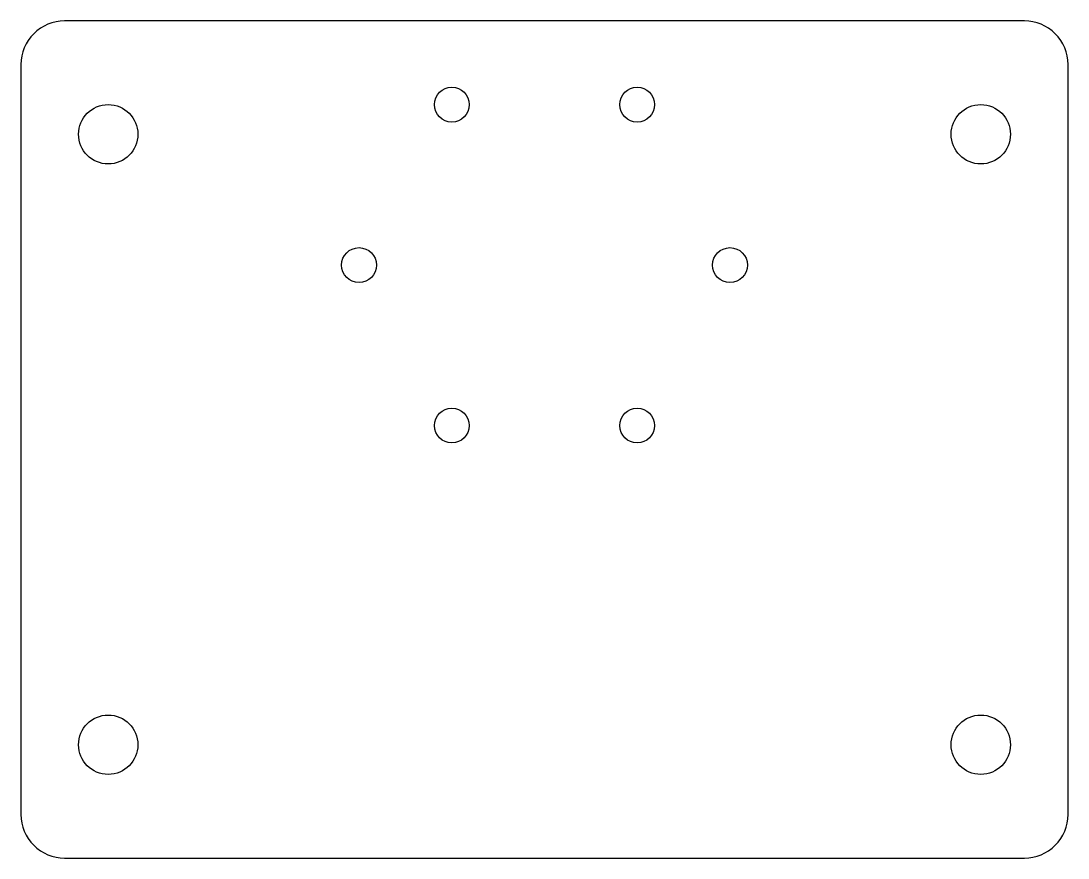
# Model space of a CAD drawing. Header units: millimetres. Extents: x -60 to 60, y -48 to 48.
import ezdxf

# ---------------------------------------------------------------- set-up
doc = ezdxf.new("R2010")
doc.units = ezdxf.units.MM

msp = doc.modelspace()

# ---------------------------------------------------------------- linework, layer by layer
msp.add_lwpolyline([(-55, -48), (55, -48, 0.414214), (60, -43), (60, 43, 0.414214), (55, 48), (-55, 48, 0.414214), (-60, 43), (-60, -43, 0.414214)], format="xyb", close=True)
for centre, radius in [((-10.62, 38.4), 2), ((10.62, 38.4), 2), ((-50, 35), 3.4), ((50, 35), 3.4), ((-21.25, 20), 2), ((21.25, 20), 2), ((-10.62, 1.6), 2), ((10.62, 1.6), 2), ((-50, -35), 3.4), ((50, -35), 3.4)]:
    msp.add_circle(centre, radius)

doc.saveas('drawing.dxf')
